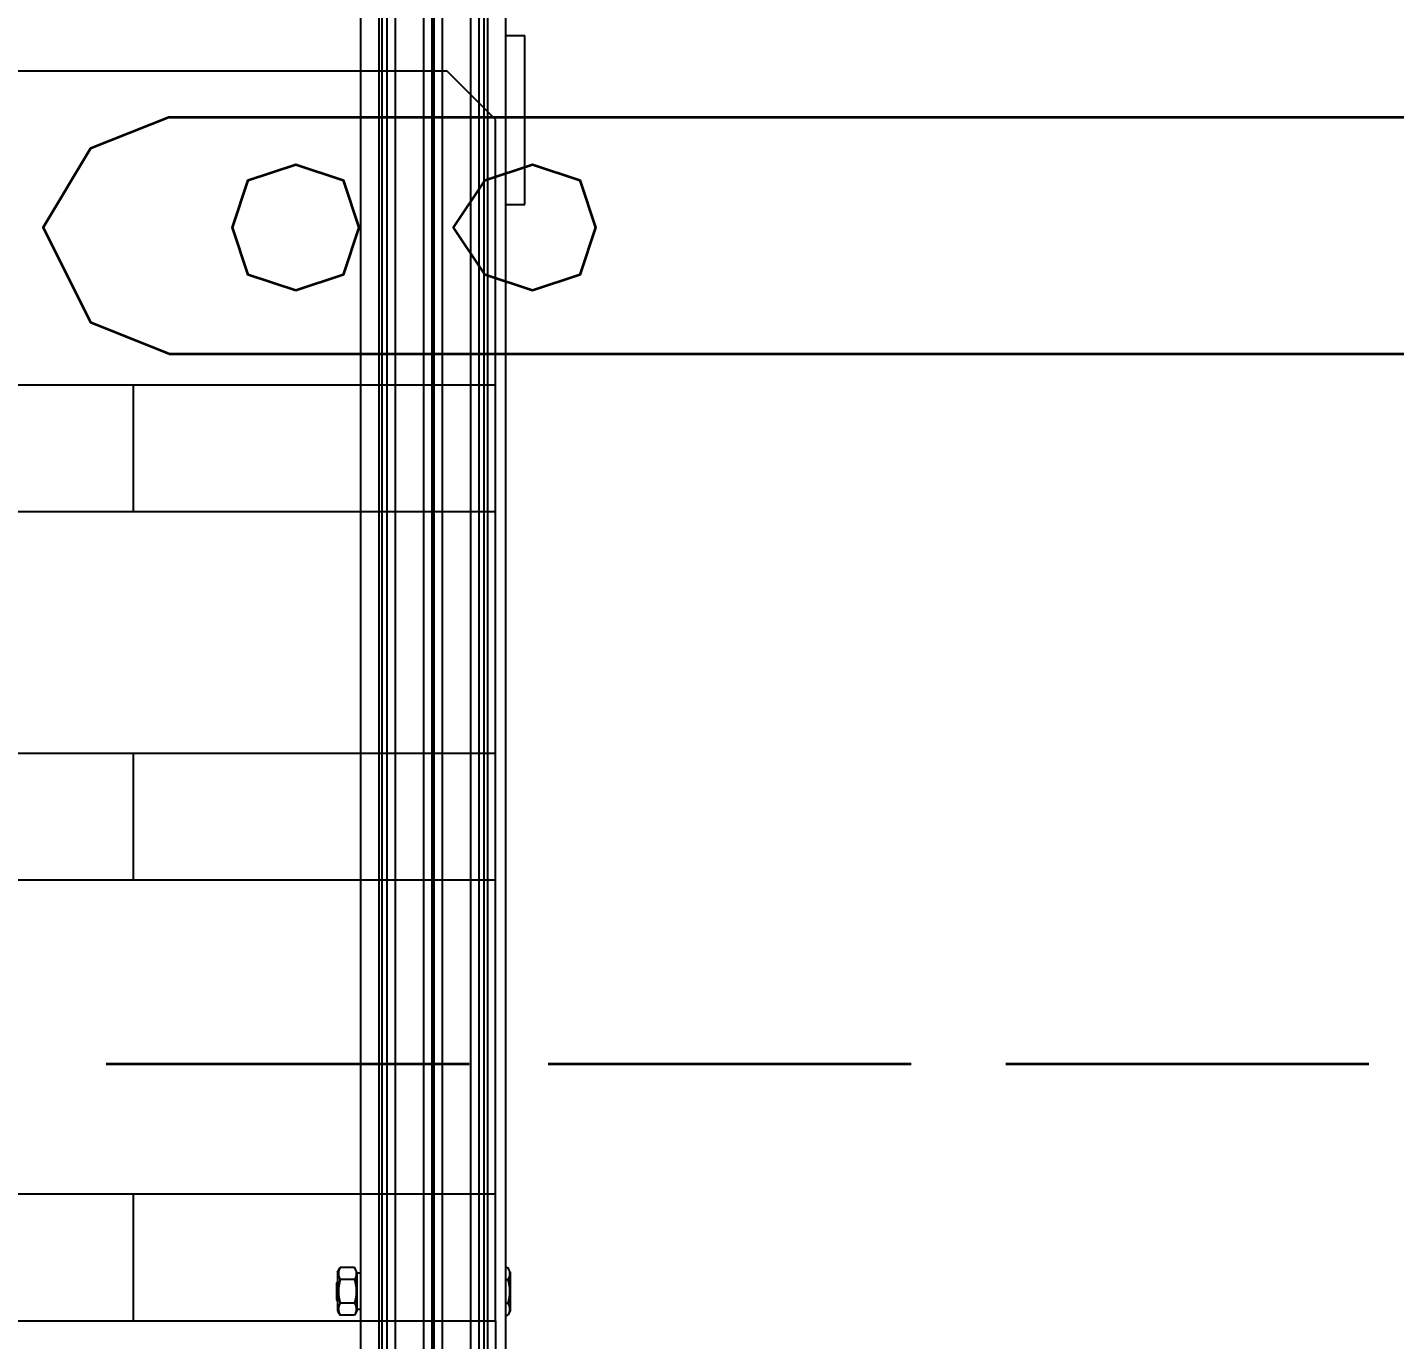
# Model space of a CAD drawing. Header units: millimetres. Extents: x -383313 to -161684, y -117025 to 99224.
# Drawn here: x -331986 to -331419, y 35758 to 36301 of the extents above; entities that cross this region are included whole.
import ezdxf

# ---------------------------------------------------------------- set-up
doc = ezdxf.new("R2010")
doc.units = ezdxf.units.MM
doc.header["$MEASUREMENT"] = 0
doc.layers.get('Defpoints').update_dxf_attribs({"color": 31})
for name, color, linetype in [('001__КОНСТРУКТИВ__размеры внутр.', 7, 'Continuous'), ('layer 1', 7, 'Continuous'), ('PV-3401', 7, 'Continuous'), ('Робот', 30, 'Continuous')]:
    doc.layers.add(name, color=color, linetype=linetype)
doc.styles.add('PSTUDIO', font='arial.ttf')
doc.dimstyles.new('PS_TICK', dxfattribs={"dimscale": 100, "dimtxt": 2.5, "dimasz": 1, "dimexe": 2, "dimexo": 2, "dimgap": 1, "dimtad": 1, "dimdec": 0, "dimzin": 0, "dimdsep": 46, "dimtxsty": 'PSTUDIO', "dimblk": 'ARCHTICK', "dimcen": 2, "dimdle": 1.5, "dimse1": 1, "dimse2": 1, "dimadec": 0, "dimazin": 0, "dimtfac": 1, "dimtdec": 0, "dimtix": 1, "dimtmove": 1, "dimatfit": 3, "dimldrblk": 'ARCHTICK', "dimfxl": 1, "dimtolj": 1, "dimtzin": 0, "dimarcsym": 0})

# ---------------------------------------------------------------- blocks, each defined once
blk = doc.blocks.new('_ArchTick')
at = {"color": 0, "linetype": 'ByBlock', "const_width": 0.15}
blk.add_lwpolyline([(-0.5, -0.5), (0.5, 0.5)], dxfattribs=at)
blk = doc.blocks.new('*D245')
at = {"layer": '001__КОНСТРУКТИВ__размеры внутр.', "color": 0, "lineweight": -2, "ltscale": 100, "transparency": 16777216}
for p, q in [((-333441.82, 37873.63), (-333441.82, 35438.43)), ((-328427.44, 36876.75), (-328427.44, 35438.43)), ((-333591.82, 35638.43), (-328277.44, 35638.43))]:
    blk.add_line(p, q, dxfattribs=at)
at = {"layer": 'Defpoints', "color": 0, "ltscale": 100, "transparency": 16777216}
for p in [(-333441.82, 38073.63), (-328427.44, 37076.75), (-328427.44, 35638.43)]:
    blk.add_point(p, dxfattribs=at)
at = {"layer": '001__КОНСТРУКТИВ__размеры внутр.', "color": 0, "lineweight": -2, "ltscale": 100, "transparency": 16777216, "xscale": 100, "yscale": 100, "zscale": 100, "rotation": 180}
blk.add_blockref('_ArchTick', (-333441.82, 35638.43), dxfattribs=at)
at = {"layer": '001__КОНСТРУКТИВ__размеры внутр.', "color": 0, "lineweight": -2, "ltscale": 100, "transparency": 16777216, "xscale": 100, "yscale": 100, "zscale": 100}
blk.add_blockref('_ArchTick', (-328427.44, 35638.43), dxfattribs=at)
at = {"layer": '001__КОНСТРУКТИВ__размеры внутр.', "color": 0, "ltscale": 100, "transparency": 16777216, "insert": (-330934.63, 35866.07), "char_height": 250, "attachment_point": 5, "style": 'PSTUDIO'}
blk.add_mtext('\\A1;5014', dxfattribs=at)
blk = doc.blocks.new('A$C57BD607D')
at = {"layer": 'layer 1', "color": 5, "lineweight": 35}
for points in [[(196.08, 535.94), (196.08, 535.94), (196.08, 1437.9), (196.08, 1437.9)], [(294.12, 535.94), (294.12, 535.94), (294.12, 1437.9), (294.12, 1437.9)], [(588.24, 1032.68), (588.24, 1032.68), (588.24, 882.35), (588.24, 882.35)], [(588.24, 843.14), (588.24, 843.14), (588.24, 692.81), (588.24, 692.81)], [(588.24, 660.13), (588.24, 660.13), (588.24, 509.8), (588.24, 509.8)]]:
    blk.add_open_spline(points, degree=3, dxfattribs=at)
for points, knots in [([(267.98, 686.27), (267.98, 686.27), (261.44, 705.88), (261.44, 705.88), (261.44, 705.88), (261.44, 705.88), (241.83, 712.41), (241.83, 712.41), (241.83, 712.41), (241.83, 712.41), (222.22, 705.88), (222.22, 705.88), (222.22, 705.88), (222.22, 705.88), (215.69, 686.27), (215.69, 686.27), (215.69, 686.27), (215.69, 686.27), (222.22, 666.67), (222.22, 666.67), (222.22, 666.67), (222.22, 666.67), (241.83, 653.59), (241.83, 653.59), (241.83, 653.59), (241.83, 653.59), (261.44, 666.67), (261.44, 666.67), (261.44, 666.67), (261.44, 666.67), (267.98, 686.27), (267.98, 686.27)], [0, 0, 0, 0, 0.125, 0.125, 0.125, 0.125, 0.25, 0.25, 0.25, 0.25, 0.375, 0.375, 0.375, 0.375, 0.5, 0.5, 0.5, 0.5, 0.625, 0.625, 0.625, 0.625, 0.75, 0.75, 0.75, 0.75, 0.875, 0.875, 0.875, 0.875, 1, 1, 1, 1]), ([(267.98, 588.24), (267.98, 588.24), (261.44, 607.84), (261.44, 607.84), (261.44, 607.84), (261.44, 607.84), (241.83, 614.37), (241.83, 614.37), (241.83, 614.37), (241.83, 614.37), (222.22, 607.84), (222.22, 607.84), (222.22, 607.84), (222.22, 607.84), (215.69, 588.24), (215.69, 588.24), (215.69, 588.24), (215.69, 588.24), (222.22, 568.63), (222.22, 568.63), (222.22, 568.63), (222.22, 568.63), (241.83, 562.09), (241.83, 562.09), (241.83, 562.09), (241.83, 562.09), (261.44, 568.63), (261.44, 568.63), (261.44, 568.63), (261.44, 568.63), (267.98, 588.24), (267.98, 588.24)], [0, 0, 0, 0, 0.125, 0.125, 0.125, 0.125, 0.25, 0.25, 0.25, 0.25, 0.375, 0.375, 0.375, 0.375, 0.5, 0.5, 0.5, 0.5, 0.625, 0.625, 0.625, 0.625, 0.75, 0.75, 0.75, 0.75, 0.875, 0.875, 0.875, 0.875, 1, 1, 1, 1]), ([(196.08, 535.94), (196.08, 535.94), (209.16, 503.27), (209.16, 503.27), (209.16, 503.27), (209.16, 503.27), (241.83, 483.66), (241.83, 483.66), (241.83, 483.66), (241.83, 483.66), (281.05, 503.27), (281.05, 503.27), (281.05, 503.27), (281.05, 503.27), (294.12, 535.94), (294.12, 535.94)], [0, 0, 0, 0, 0.25, 0.25, 0.25, 0.25, 0.5, 0.5, 0.5, 0.5, 0.75, 0.75, 0.75, 0.75, 1, 1, 1, 1])]:
    blk.add_open_spline(points, degree=3, knots=knots, dxfattribs=at)
blk = doc.blocks.new('паллета1')
at = {"color": 44}
for p, q in [((20, 600), (0, 580)), ((130, 600), (20, 600)), ((130, -600), (130, 600)), ((182.5, 600), (130, 600)), ((282.5, 600), (182.5, 600)), ((182.5, 600), (182.5, -600)), ((282.5, -600), (282.5, 600)), ((335, 600), (282.5, 600)), ((465, 600), (335, 600)), ((335, 600), (335, -600)), ((465, -600), (465, 600)), ((517.5, 600), (465, 600)), ((517.5, 600), (617.5, 600)), ((517.5, -600), (517.5, 600)), ((0, 580), (0, -580)), ((130, 450), (182.5, 450)), ((282.5, 450), (335, 450)), ((465, 450), (517.5, 450))]:
    blk.add_line(p, q, dxfattribs=at)
blk = doc.blocks.new('Робот ABB IRB660_3.15 (сверху)')
at = {"layer": 'Робот'}
blk.add_circle((0, 0), 3150, dxfattribs=at)
blk = doc.blocks.new('*U200')
at = {"layer": 'PV-3401'}
for p, q in [((-1383.6, 5882.65), (-1383.6, 5890.65)), ((-1313.6, 5890.65), (-1383.6, 5890.65)), ((-1313.6, 5882.65), (-1313.6, 5890.65)), ((-871.6, 5884.65), (-873.42, 5883.6)), ((-873.42, 5882.65), (-873.42, 5883.6)), ((-871.6, 5884.65), (-855.6, 5884.65)), ((-868.51, 5882.65), (-868.51, 5883.6)), ((-858.7, 5882.65), (-858.7, 5883.6)), ((-855.6, 5884.65), (-853.79, 5883.6)), ((-853.79, 5882.65), (-853.79, 5883.6)), ((-1658.6, 5882.65), (1031.4, 5882.65)), ((-1658.6, 5875.15), (1146.4, 5875.15)), ((1146.4, 5873.76), (-1658.6, 5873.76)), ((1146.4, 5871.75), (-1658.6, 5871.75)), ((1146.4, 5868.25), (-1658.6, 5868.25)), ((1146.4, 5856.57), (-1658.6, 5856.57)), ((1146.4, 5853.07), (-1658.6, 5853.07)), ((1146.4, 5852.29), (-1658.6, 5852.29)), ((1146.4, 5848.79), (-1658.6, 5848.79)), ((1146.4, 5837.11), (-1658.6, 5837.11)), ((1146.4, 5833.61), (-1658.6, 5833.61)), ((1146.4, 5831.6), (-1658.6, 5831.6)), ((-1658.6, 5830.15), (1146.4, 5830.15)), ((-1658.6, 5822.65), (1031.4, 5822.65)), ((-871.6, 5821.15), (-873.42, 5820.1)), ((-871.6, 5821.15), (-855.6, 5821.15)), ((-871.1, 5822.65), (-871.1, 5821.15)), ((-856.1, 5822.65), (-856.1, 5821.15)), ((-855.6, 5821.15), (-853.79, 5820.1)), ((-873.42, 5820.1), (-873.42, 5814.2)), ((-868.51, 5820.1), (-868.51, 5814.2)), ((-858.7, 5820.1), (-858.7, 5814.2)), ((-853.79, 5820.1), (-853.79, 5814.2)), ((-871.6, 5813.15), (-873.42, 5814.2)), ((-871.6, 5813.15), (-855.6, 5813.15)), ((-867, 5812.65), (-867.5, 5813.15)), ((-867, 5812.65), (-860.2, 5812.65)), ((-860.2, 5812.65), (-859.7, 5813.15)), ((-855.6, 5813.15), (-853.79, 5814.2))]:
    blk.add_line(p, q, dxfattribs=at)
for points in [[(-873.42, 5883.6), (-870.96, 5885.02), (-868.51, 5883.6)], [(-868.51, 5883.6), (-863.6, 5885.02), (-858.7, 5883.6)], [(-858.7, 5883.6), (-856.24, 5885.02), (-853.79, 5883.6)], [(-873.42, 5820.1), (-870.96, 5821.52), (-868.51, 5820.1)], [(-868.51, 5820.1), (-863.6, 5821.52), (-858.7, 5820.1)], [(-858.7, 5820.1), (-856.24, 5821.52), (-853.79, 5820.1)], [(-873.42, 5814.2), (-870.96, 5812.78), (-868.51, 5814.2)], [(-868.51, 5814.2), (-863.6, 5812.78), (-858.7, 5814.2)], [(-858.7, 5814.2), (-856.24, 5812.78), (-853.79, 5814.2)]]:
    blk.add_rational_spline(points, [1.22364575665, 1.41294441399, 1.22364575665], degree=2, dxfattribs=at)

msp = doc.modelspace()

# ---------------------------------------------------------------- block references
at = {"color": 0, "rotation": 269.9999999999999}
msp.add_blockref('A$C57BD607D', (-332462.70159, 36460.01354), dxfattribs=at)
at = {"color": 2, "rotation": 270}
msp.add_blockref('паллета1', (-332391.74767, 36282.97231), dxfattribs=at)
at = {"layer": 'PV-3401', "rotation": 270}
msp.add_blockref('*U200', (-337670.22725, 34914.05004), dxfattribs=at)
at = {"layer": 'Робот', "rotation": 180}
msp.add_blockref('Робот ABB IRB660_3.15 (сверху)', (-328754.07698, 33964.72651), dxfattribs=at)

# ---------------------------------------------------------------- dimensions: what is measured, and where the dimension line sits
at = {"layer": '001__КОНСТРУКТИВ__размеры внутр.', "ltscale": 100}
dim = msp.add_linear_dim(base=(-328427.44202, 35638.42958), p1=(-333441.82159, 38073.62614), p2=(-328427.44202, 37076.75198), dimstyle='PS_TICK', override={"dimse1": 0, "dimse2": 0}, dxfattribs=at)
dim.commit()
dim.dimension.update_dxf_attribs({"geometry": '*D245', "text_midpoint": (-330934.63181, 35866.07282)})

doc.saveas('drawing.dxf')
